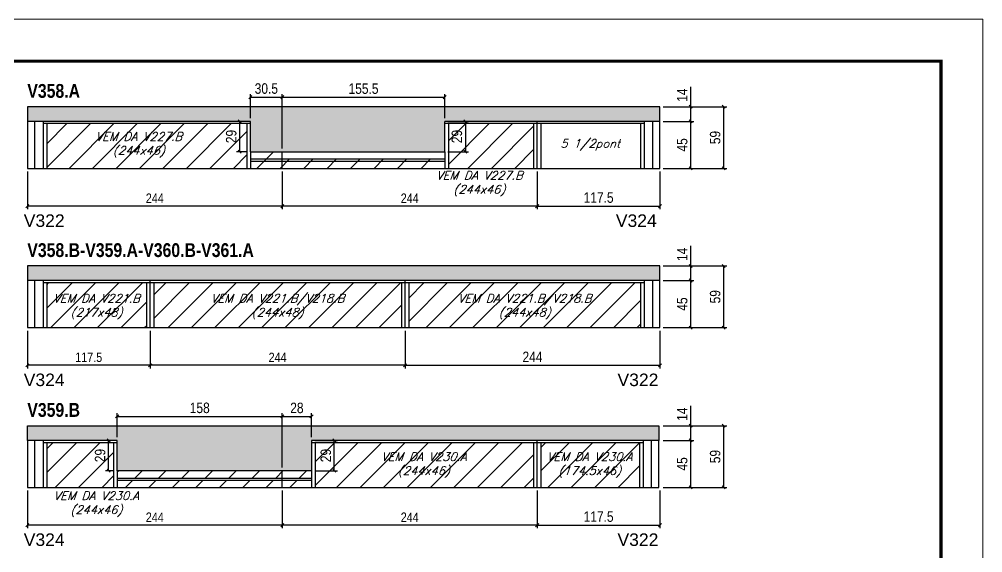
# Model space of a CAD drawing. Extents: x 2603 to 22413, y 1253 to 30260.
# Drawn here: x 13717 to 14639, y 22467 to 22978 of the extents above; entities that cross this region are included whole.
import ezdxf

# ---------------------------------------------------------------- set-up
doc = ezdxf.new("R2010")
doc.units = 0
doc.linetypes.add('DASHED', pattern=[0.75, 0.5, -0.25])
for name, color, linetype in [('5', 5, 'Continuous'), ('COTA', 241, 'Continuous'), ('NOMENCLATURA', 7, 'Continuous'), ('Painéis', 200, 'Continuous'), ('SARR_2.2x7', 40, 'Continuous'), ('SARR_3.5x7', 81, 'Continuous'), ('texto', 7, 'Continuous')]:
    doc.layers.add(name, color=color, linetype=linetype)
for name, color, linetype, lineweight in [('Folhas', 255, 'Continuous', 9), ('Hachura', 251, 'Continuous', 9), ('SARRAFO DE PRESSAO', 251, 'DASHED', 9)]:
    doc.layers.add(name, color=color, linetype=linetype, lineweight=lineweight)
doc.styles.add('COTA TECNICA', font='techl___.ttf', dxfattribs={"height": 10})
doc.styles.add('COTA TECNICA-50', font='techl___.ttf', dxfattribs={"height": 9})
doc.styles.add('Romans', font='romans.shx')
doc.styles.get("Standard").update_dxf_attribs({"font": 'arial.ttf'})
doc.styles.add('TECNICA', font='techb___.ttf', dxfattribs={"height": 10})
doc.dimstyles.new('COTA PAINEL-50', dxfattribs={"dimtxt": 9, "dimasz": 3, "dimexe": 3, "dimexo": 3, "dimgap": 3, "dimtad": 1, "dimdec": 1, "dimzin": 12, "dimdsep": 46, "dimtxsty": 'COTA TECNICA-50', "dimblk1": 'OBLIQUE', "dimblk2": 'OBLIQUE', "dimsah": 1, "dimcen": 0.9, "dimclrd": 4, "dimclre": 4, "dimclrt": 240, "dimadec": 1, "dimazin": 3, "dimtfac": 1, "dimtdec": 1, "dimtmove": 0, "dimatfit": 3, "dimfxl": 1, "dimtolj": 1, "dimtzin": 12, "dimarcsym": 0})
doc.dimstyles.new('PAINEL', dxfattribs={"dimtxt": 10, "dimasz": 3, "dimexe": 3, "dimexo": 3, "dimgap": 3, "dimtad": 1, "dimdec": 1, "dimzin": 12, "dimdsep": 46, "dimtxsty": 'COTA TECNICA', "dimblk1": 'OBLIQUE', "dimblk2": 'OBLIQUE', "dimsah": 1, "dimcen": 0.9, "dimclrd": 4, "dimclre": 4, "dimclrt": 240, "dimadec": 1, "dimazin": 3, "dimtfac": 1, "dimtdec": 1, "dimtmove": 0, "dimatfit": 3, "dimfxl": 1, "dimtolj": 1, "dimtzin": 12, "dimarcsym": 0})

# ---------------------------------------------------------------- blocks, each defined once
blk = doc.blocks.new('9999999999')
at = {"layer": 'Folhas'}
blk.add_lwpolyline([(98138.98, 34190.21), (99623.98, 34190.21), (99623.98, 35240.21), (98138.98, 35240.21)], close=True, dxfattribs=at)
at = {"layer": 'Folhas', "color": 30, "const_width": 3}
blk.add_lwpolyline([(98213.98, 34230.21), (99583.98, 34230.21), (99583.98, 35200.21), (98213.98, 35200.21)], close=True, dxfattribs=at)
blk = doc.blocks.new('_Oblique')
at = {"color": 0, "linetype": 'ByBlock', "lineweight": -2}
blk.add_line((-0.5, -0.5), (0.5, 0.5), dxfattribs=at)
blk = doc.blocks.new('*D129')
at = {"layer": 'COTA', "color": 4, "linetype": 'ByBlock', "lineweight": -2, "transparency": 16777216}
for p, q in [((13968.98, 22832.05), (13968.98, 22795.97)), ((14212.98, 22832.05), (14212.98, 22795.97)), ((14212.98, 22798.97), (13968.98, 22798.97))]:
    blk.add_line(p, q, dxfattribs=at)
at = {"layer": 'Defpoints', "color": 0, "linetype": 'ByBlock', "transparency": 16777216}
for p in [(13968.98, 22835.05), (14212.98, 22835.05), (13968.98, 22798.97)]:
    blk.add_point(p, dxfattribs=at)
at = {"layer": 'COTA', "color": 4, "linetype": 'ByBlock', "lineweight": -2, "transparency": 16777216, "xscale": 3, "yscale": 3, "zscale": 3, "rotation": 180}
blk.add_blockref('_Oblique', (13968.98, 22798.97), dxfattribs=at)
at = {"layer": 'COTA', "color": 4, "linetype": 'ByBlock', "lineweight": -2, "transparency": 16777216, "xscale": 3, "yscale": 3, "zscale": 3}
blk.add_blockref('_Oblique', (14212.98, 22798.97), dxfattribs=at)
at = {"layer": 'COTA', "color": 240, "linetype": 'ByBlock', "transparency": 16777216, "insert": (14090.98, 22806.53), "char_height": 9, "attachment_point": 5, "style": 'COTA TECNICA-50'}
blk.add_mtext('\\A1;244', dxfattribs=at)
blk = doc.blocks.new('*D912')
at = {"layer": 'COTA', "color": 4, "linetype": 'ByBlock', "lineweight": -2, "transparency": 16777216}
for p, q in [((13724.98, 22832.05), (13724.98, 22795.97)), ((13968.98, 22832.05), (13968.98, 22795.97)), ((13968.98, 22798.97), (13724.98, 22798.97))]:
    blk.add_line(p, q, dxfattribs=at)
at = {"layer": 'Defpoints', "color": 0, "linetype": 'ByBlock', "transparency": 16777216}
for p in [(13724.98, 22835.05), (13968.98, 22835.05), (13724.98, 22798.97)]:
    blk.add_point(p, dxfattribs=at)
at = {"layer": 'COTA', "color": 4, "linetype": 'ByBlock', "lineweight": -2, "transparency": 16777216, "xscale": 3, "yscale": 3, "zscale": 3, "rotation": 180}
blk.add_blockref('_Oblique', (13724.98, 22798.97), dxfattribs=at)
at = {"layer": 'COTA', "color": 4, "linetype": 'ByBlock', "lineweight": -2, "transparency": 16777216, "xscale": 3, "yscale": 3, "zscale": 3}
blk.add_blockref('_Oblique', (13968.98, 22798.97), dxfattribs=at)
at = {"layer": 'COTA', "color": 240, "linetype": 'ByBlock', "transparency": 16777216, "insert": (13846.98, 22806.53), "char_height": 9, "attachment_point": 5, "style": 'COTA TECNICA-50'}
blk.add_mtext('\\A1;244', dxfattribs=at)
blk = doc.blocks.new('*D913')
at = {"layer": 'COTA', "color": 4, "linetype": 'ByBlock', "lineweight": -2, "transparency": 16777216}
for p, q in [((14212.98, 22832.05), (14212.98, 22795.97)), ((14330.48, 22832.05), (14330.48, 22795.97)), ((14212.98, 22798.97), (14330.48, 22798.97))]:
    blk.add_line(p, q, dxfattribs=at)
at = {"layer": 'Defpoints', "color": 0, "linetype": 'ByBlock', "transparency": 16777216}
for p in [(14212.98, 22835.05), (14330.48, 22835.05), (14330.48, 22798.97)]:
    blk.add_point(p, dxfattribs=at)
at = {"layer": 'COTA', "color": 4, "linetype": 'ByBlock', "lineweight": -2, "transparency": 16777216, "xscale": 3, "yscale": 3, "zscale": 3, "rotation": 180}
blk.add_blockref('_Oblique', (14212.98, 22798.97), dxfattribs=at)
at = {"layer": 'COTA', "color": 4, "linetype": 'ByBlock', "lineweight": -2, "transparency": 16777216, "xscale": 3, "yscale": 3, "zscale": 3}
blk.add_blockref('_Oblique', (14330.48, 22798.97), dxfattribs=at)
at = {"layer": 'COTA', "color": 240, "linetype": 'ByBlock', "transparency": 16777216, "insert": (14271.73, 22807.08), "char_height": 10, "attachment_point": 5, "style": 'COTA TECNICA'}
blk.add_mtext('\\A1;117.5', dxfattribs=at)
blk = doc.blocks.new('*D914')
at = {"layer": 'COTA', "color": 4, "linetype": 'ByBlock', "lineweight": -2, "transparency": 16777216}
for p, q in [((14333.48, 22894.05), (14394.46, 22894.05)), ((14391.46, 22835.05), (14391.46, 22894.05)), ((14333.48, 22835.05), (14394.46, 22835.05))]:
    blk.add_line(p, q, dxfattribs=at)
at = {"layer": 'Defpoints', "color": 0, "linetype": 'ByBlock', "transparency": 16777216}
for p in [(14330.48, 22894.05), (14391.46, 22894.05), (14330.48, 22835.05)]:
    blk.add_point(p, dxfattribs=at)
at = {"layer": 'COTA', "color": 4, "linetype": 'ByBlock', "lineweight": -2, "transparency": 16777216, "xscale": 3, "yscale": 3, "zscale": 3}
for p, rotation in [((14391.46, 22894.05), 90), ((14391.46, 22835.05), 270)]:
    blk.add_blockref('_Oblique', p, dxfattribs=dict(at, rotation=rotation))
at = {"layer": 'COTA', "color": 240, "linetype": 'ByBlock', "transparency": 16777216, "insert": (14383.33, 22864.55), "char_height": 10, "attachment_point": 5, "rotation": 90, "style": 'COTA TECNICA'}
blk.add_mtext('\\A1;59', dxfattribs=at)
blk = doc.blocks.new('*D915')
at = {"layer": 'COTA', "color": 4, "linetype": 'ByBlock', "lineweight": -2, "transparency": 16777216}
for p, q in [((14333.48, 22880.05), (14362.87, 22880.05)), ((14359.87, 22835.05), (14359.87, 22880.05)), ((14333.48, 22835.05), (14362.87, 22835.05))]:
    blk.add_line(p, q, dxfattribs=at)
at = {"layer": 'Defpoints', "color": 0, "linetype": 'ByBlock', "transparency": 16777216}
for p in [(14330.48, 22880.05), (14359.87, 22880.05), (14330.48, 22835.05)]:
    blk.add_point(p, dxfattribs=at)
at = {"layer": 'COTA', "color": 4, "linetype": 'ByBlock', "lineweight": -2, "transparency": 16777216, "xscale": 3, "yscale": 3, "zscale": 3}
for p, rotation in [((14359.87, 22880.05), 90), ((14359.87, 22835.05), 270)]:
    blk.add_blockref('_Oblique', p, dxfattribs=dict(at, rotation=rotation))
at = {"layer": 'COTA', "color": 240, "linetype": 'ByBlock', "transparency": 16777216, "insert": (14351.76, 22857.55), "char_height": 10, "attachment_point": 5, "rotation": 90, "style": 'COTA TECNICA'}
blk.add_mtext('\\A1;45', dxfattribs=at)
blk = doc.blocks.new('*D916')
at = {"layer": 'COTA', "color": 4, "linetype": 'ByBlock', "lineweight": -2, "transparency": 16777216}
for p, q in [((14359.87, 22894.05), (14359.87, 22913.17)), ((14333.48, 22894.05), (14362.87, 22894.05)), ((14359.87, 22880.05), (14359.87, 22894.05)), ((14333.48, 22880.05), (14362.87, 22880.05))]:
    blk.add_line(p, q, dxfattribs=at)
at = {"layer": 'Defpoints', "color": 0, "linetype": 'ByBlock', "transparency": 16777216}
for p in [(14330.48, 22894.05), (14359.87, 22894.05), (14330.48, 22880.05)]:
    blk.add_point(p, dxfattribs=at)
at = {"layer": 'COTA', "color": 4, "linetype": 'ByBlock', "lineweight": -2, "transparency": 16777216, "xscale": 3, "yscale": 3, "zscale": 3}
for p, rotation in [((14359.87, 22894.05), 90), ((14359.87, 22880.05), 270)]:
    blk.add_blockref('_Oblique', p, dxfattribs=dict(at, rotation=rotation))
at = {"layer": 'COTA', "color": 240, "linetype": 'ByBlock', "transparency": 16777216, "insert": (14351.8, 22905.11), "char_height": 10, "attachment_point": 5, "rotation": 90, "style": 'COTA TECNICA'}
blk.add_mtext('\\A1;14', dxfattribs=at)
blk = doc.blocks.new('*D917')
at = {"layer": 'COTA', "color": 4, "linetype": 'ByBlock', "lineweight": -2, "transparency": 16777216}
for p, q in [((13938.48, 22883.05), (13938.48, 22906.18)), ((13968.98, 22854.05), (13968.98, 22906.18)), ((13938.48, 22903.18), (13968.98, 22903.18))]:
    blk.add_line(p, q, dxfattribs=at)
at = {"layer": 'Defpoints', "color": 0, "linetype": 'ByBlock', "transparency": 16777216}
for p in [(13968.98, 22903.18), (13938.48, 22880.05), (13968.98, 22851.05)]:
    blk.add_point(p, dxfattribs=at)
at = {"layer": 'COTA', "color": 4, "linetype": 'ByBlock', "lineweight": -2, "transparency": 16777216, "xscale": 3, "yscale": 3, "zscale": 3, "rotation": 180}
blk.add_blockref('_Oblique', (13938.48, 22903.18), dxfattribs=at)
at = {"layer": 'COTA', "color": 4, "linetype": 'ByBlock', "lineweight": -2, "transparency": 16777216, "xscale": 3, "yscale": 3, "zscale": 3}
blk.add_blockref('_Oblique', (13968.98, 22903.18), dxfattribs=at)
at = {"layer": 'COTA', "color": 240, "linetype": 'ByBlock', "transparency": 16777216, "insert": (13953.73, 22911.4), "char_height": 10, "attachment_point": 5, "style": 'COTA TECNICA'}
blk.add_mtext('\\A1;30.5', dxfattribs=at)
blk = doc.blocks.new('*D918')
at = {"layer": 'COTA', "color": 4, "linetype": 'ByBlock', "lineweight": -2, "transparency": 16777216}
for p, q in [((13968.98, 22854.05), (13968.98, 22906.18)), ((14124.48, 22883.05), (14124.48, 22906.18)), ((13968.98, 22903.18), (14124.48, 22903.18))]:
    blk.add_line(p, q, dxfattribs=at)
at = {"layer": 'Defpoints', "color": 0, "linetype": 'ByBlock', "transparency": 16777216}
for p in [(14124.48, 22903.18), (14124.48, 22880.05), (13968.98, 22851.05)]:
    blk.add_point(p, dxfattribs=at)
at = {"layer": 'COTA', "color": 4, "linetype": 'ByBlock', "lineweight": -2, "transparency": 16777216, "xscale": 3, "yscale": 3, "zscale": 3, "rotation": 180}
blk.add_blockref('_Oblique', (13968.98, 22903.18), dxfattribs=at)
at = {"layer": 'COTA', "color": 4, "linetype": 'ByBlock', "lineweight": -2, "transparency": 16777216, "xscale": 3, "yscale": 3, "zscale": 3}
blk.add_blockref('_Oblique', (14124.48, 22903.18), dxfattribs=at)
at = {"layer": 'COTA', "color": 240, "linetype": 'ByBlock', "transparency": 16777216, "insert": (14046.73, 22911.29), "char_height": 10, "attachment_point": 5, "style": 'COTA TECNICA'}
blk.add_mtext('\\A1;155.5', dxfattribs=at)
blk = doc.blocks.new('*D919')
at = {"layer": 'COTA', "color": 4, "linetype": 'ByBlock', "lineweight": -2, "transparency": 16777216}
for p, q in [((13935.48, 22880.05), (13925.25, 22880.05)), ((13928.25, 22851.05), (13928.25, 22880.05)), ((13935.48, 22851.05), (13925.25, 22851.05))]:
    blk.add_line(p, q, dxfattribs=at)
at = {"layer": 'Defpoints', "color": 0, "linetype": 'ByBlock', "transparency": 16777216}
for p in [(13928.25, 22880.05), (13938.48, 22880.05), (13938.48, 22851.05)]:
    blk.add_point(p, dxfattribs=at)
at = {"layer": 'COTA', "color": 4, "linetype": 'ByBlock', "lineweight": -2, "transparency": 16777216, "xscale": 3, "yscale": 3, "zscale": 3}
for p, rotation in [((13928.25, 22880.05), 90), ((13928.25, 22851.05), 270)]:
    blk.add_blockref('_Oblique', p, dxfattribs=dict(at, rotation=rotation))
at = {"layer": 'COTA', "color": 240, "linetype": 'ByBlock', "transparency": 16777216, "insert": (13920.16, 22865.55), "char_height": 10, "attachment_point": 5, "rotation": 90, "style": 'COTA TECNICA'}
blk.add_mtext('\\A1;29', dxfattribs=at)
blk = doc.blocks.new('*D920')
at = {"layer": 'COTA', "color": 4, "linetype": 'ByBlock', "lineweight": -2, "transparency": 16777216}
for p, q in [((14127.48, 22880.05), (14147.2, 22880.05)), ((14144.2, 22880.05), (14144.2, 22851.05)), ((14127.48, 22851.05), (14147.2, 22851.05))]:
    blk.add_line(p, q, dxfattribs=at)
at = {"layer": 'Defpoints', "color": 0, "linetype": 'ByBlock', "transparency": 16777216}
for p in [(14124.48, 22880.05), (14124.48, 22851.05), (14144.2, 22851.05)]:
    blk.add_point(p, dxfattribs=at)
at = {"layer": 'COTA', "color": 4, "linetype": 'ByBlock', "lineweight": -2, "transparency": 16777216, "xscale": 3, "yscale": 3, "zscale": 3}
for p, rotation in [((14144.2, 22880.05), 90), ((14144.2, 22851.05), 270)]:
    blk.add_blockref('_Oblique', p, dxfattribs=dict(at, rotation=rotation))
at = {"layer": 'COTA', "color": 240, "linetype": 'ByBlock', "transparency": 16777216, "insert": (14136.11, 22865.55), "char_height": 10, "attachment_point": 5, "rotation": 90, "style": 'COTA TECNICA'}
blk.add_mtext('\\A1;29', dxfattribs=at)
blk = doc.blocks.new('*D120')
at = {"layer": 'COTA', "color": 4, "linetype": 'ByBlock', "lineweight": -2, "transparency": 16777216}
for p, q in [((13842.48, 22679.74), (13842.48, 22643.65)), ((14086.48, 22679.74), (14086.48, 22643.65)), ((14086.48, 22646.65), (13842.48, 22646.65))]:
    blk.add_line(p, q, dxfattribs=at)
at = {"layer": 'Defpoints', "color": 0, "linetype": 'ByBlock', "transparency": 16777216}
for p in [(13842.48, 22682.74), (14086.48, 22682.74), (13842.48, 22646.65)]:
    blk.add_point(p, dxfattribs=at)
at = {"layer": 'COTA', "color": 4, "linetype": 'ByBlock', "lineweight": -2, "transparency": 16777216, "xscale": 3, "yscale": 3, "zscale": 3, "rotation": 180}
blk.add_blockref('_Oblique', (13842.48, 22646.65), dxfattribs=at)
at = {"layer": 'COTA', "color": 4, "linetype": 'ByBlock', "lineweight": -2, "transparency": 16777216, "xscale": 3, "yscale": 3, "zscale": 3}
blk.add_blockref('_Oblique', (14086.48, 22646.65), dxfattribs=at)
at = {"layer": 'COTA', "color": 240, "linetype": 'ByBlock', "transparency": 16777216, "insert": (13964.48, 22654.22), "char_height": 9, "attachment_point": 5, "style": 'COTA TECNICA-50'}
blk.add_mtext('\\A1;244', dxfattribs=at)
blk = doc.blocks.new('*D921')
at = {"layer": 'COTA', "color": 4, "linetype": 'ByBlock', "lineweight": -2, "transparency": 16777216}
for p, q in [((13724.98, 22679.74), (13724.98, 22643.65)), ((13842.48, 22679.74), (13842.48, 22643.65)), ((13842.48, 22646.65), (13724.98, 22646.65))]:
    blk.add_line(p, q, dxfattribs=at)
at = {"layer": 'Defpoints', "color": 0, "linetype": 'ByBlock', "transparency": 16777216}
for p in [(13724.98, 22682.74), (13842.48, 22682.74), (13724.98, 22646.65)]:
    blk.add_point(p, dxfattribs=at)
at = {"layer": 'COTA', "color": 4, "linetype": 'ByBlock', "lineweight": -2, "transparency": 16777216, "xscale": 3, "yscale": 3, "zscale": 3, "rotation": 180}
blk.add_blockref('_Oblique', (13724.98, 22646.65), dxfattribs=at)
at = {"layer": 'COTA', "color": 4, "linetype": 'ByBlock', "lineweight": -2, "transparency": 16777216, "xscale": 3, "yscale": 3, "zscale": 3}
blk.add_blockref('_Oblique', (13842.48, 22646.65), dxfattribs=at)
at = {"layer": 'COTA', "color": 240, "linetype": 'ByBlock', "transparency": 16777216, "insert": (13783.73, 22654.25), "char_height": 9, "attachment_point": 5, "style": 'COTA TECNICA-50'}
blk.add_mtext('\\A1;117.5', dxfattribs=at)
blk = doc.blocks.new('*D922')
at = {"layer": 'COTA', "color": 4, "linetype": 'ByBlock', "lineweight": -2, "transparency": 16777216}
for p, q in [((14086.48, 22679.74), (14086.48, 22643.65)), ((14330.48, 22679.74), (14330.48, 22643.65)), ((14086.48, 22646.65), (14330.48, 22646.65))]:
    blk.add_line(p, q, dxfattribs=at)
at = {"layer": 'Defpoints', "color": 0, "linetype": 'ByBlock', "transparency": 16777216}
for p in [(14086.48, 22682.74), (14330.48, 22682.74), (14330.48, 22646.65)]:
    blk.add_point(p, dxfattribs=at)
at = {"layer": 'COTA', "color": 4, "linetype": 'ByBlock', "lineweight": -2, "transparency": 16777216, "xscale": 3, "yscale": 3, "zscale": 3, "rotation": 180}
blk.add_blockref('_Oblique', (14086.48, 22646.65), dxfattribs=at)
at = {"layer": 'COTA', "color": 4, "linetype": 'ByBlock', "lineweight": -2, "transparency": 16777216, "xscale": 3, "yscale": 3, "zscale": 3}
blk.add_blockref('_Oblique', (14330.48, 22646.65), dxfattribs=at)
at = {"layer": 'COTA', "color": 240, "linetype": 'ByBlock', "transparency": 16777216, "insert": (14208.48, 22654.72), "char_height": 10, "attachment_point": 5, "style": 'COTA TECNICA'}
blk.add_mtext('\\A1;244', dxfattribs=at)
blk = doc.blocks.new('*D923')
at = {"layer": 'COTA', "color": 4, "linetype": 'ByBlock', "lineweight": -2, "transparency": 16777216}
for p, q in [((14333.48, 22741.74), (14394.46, 22741.74)), ((14391.46, 22682.74), (14391.46, 22741.74)), ((14333.48, 22682.74), (14394.46, 22682.74))]:
    blk.add_line(p, q, dxfattribs=at)
at = {"layer": 'Defpoints', "color": 0, "linetype": 'ByBlock', "transparency": 16777216}
for p in [(14330.48, 22741.74), (14391.46, 22741.74), (14330.48, 22682.74)]:
    blk.add_point(p, dxfattribs=at)
at = {"layer": 'COTA', "color": 4, "linetype": 'ByBlock', "lineweight": -2, "transparency": 16777216, "xscale": 3, "yscale": 3, "zscale": 3}
for p, rotation in [((14391.46, 22741.74), 90), ((14391.46, 22682.74), 270)]:
    blk.add_blockref('_Oblique', p, dxfattribs=dict(at, rotation=rotation))
at = {"layer": 'COTA', "color": 240, "linetype": 'ByBlock', "transparency": 16777216, "insert": (14383.33, 22712.24), "char_height": 10, "attachment_point": 5, "rotation": 90, "style": 'COTA TECNICA'}
blk.add_mtext('\\A1;59', dxfattribs=at)
blk = doc.blocks.new('*D924')
at = {"layer": 'COTA', "color": 4, "linetype": 'ByBlock', "lineweight": -2, "transparency": 16777216}
for p, q in [((14333.48, 22727.74), (14362.87, 22727.74)), ((14359.87, 22682.74), (14359.87, 22727.74)), ((14333.48, 22682.74), (14362.87, 22682.74))]:
    blk.add_line(p, q, dxfattribs=at)
at = {"layer": 'Defpoints', "color": 0, "linetype": 'ByBlock', "transparency": 16777216}
for p in [(14330.48, 22727.74), (14359.87, 22727.74), (14330.48, 22682.74)]:
    blk.add_point(p, dxfattribs=at)
at = {"layer": 'COTA', "color": 4, "linetype": 'ByBlock', "lineweight": -2, "transparency": 16777216, "xscale": 3, "yscale": 3, "zscale": 3}
for p, rotation in [((14359.87, 22727.74), 90), ((14359.87, 22682.74), 270)]:
    blk.add_blockref('_Oblique', p, dxfattribs=dict(at, rotation=rotation))
at = {"layer": 'COTA', "color": 240, "linetype": 'ByBlock', "transparency": 16777216, "insert": (14351.76, 22705.24), "char_height": 10, "attachment_point": 5, "rotation": 90, "style": 'COTA TECNICA'}
blk.add_mtext('\\A1;45', dxfattribs=at)
blk = doc.blocks.new('*D925')
at = {"layer": 'COTA', "color": 4, "linetype": 'ByBlock', "lineweight": -2, "transparency": 16777216}
for p, q in [((14359.87, 22741.74), (14359.87, 22760.86)), ((14333.48, 22741.74), (14362.87, 22741.74)), ((14359.87, 22727.74), (14359.87, 22741.74)), ((14333.48, 22727.74), (14362.87, 22727.74))]:
    blk.add_line(p, q, dxfattribs=at)
at = {"layer": 'Defpoints', "color": 0, "linetype": 'ByBlock', "transparency": 16777216}
for p in [(14330.48, 22741.74), (14359.87, 22741.74), (14330.48, 22727.74)]:
    blk.add_point(p, dxfattribs=at)
at = {"layer": 'COTA', "color": 4, "linetype": 'ByBlock', "lineweight": -2, "transparency": 16777216, "xscale": 3, "yscale": 3, "zscale": 3}
for p, rotation in [((14359.87, 22741.74), 90), ((14359.87, 22727.74), 270)]:
    blk.add_blockref('_Oblique', p, dxfattribs=dict(at, rotation=rotation))
at = {"layer": 'COTA', "color": 240, "linetype": 'ByBlock', "transparency": 16777216, "insert": (14351.8, 22752.8), "char_height": 10, "attachment_point": 5, "rotation": 90, "style": 'COTA TECNICA'}
blk.add_mtext('\\A1;14', dxfattribs=at)
blk = doc.blocks.new('*D69')
at = {"layer": 'COTA', "color": 4, "linetype": 'ByBlock', "lineweight": -2, "transparency": 16777216}
for p, q in [((13968.98, 22526.81), (13968.98, 22490.72)), ((14212.98, 22526.81), (14212.98, 22490.72)), ((14212.98, 22493.72), (13968.98, 22493.72))]:
    blk.add_line(p, q, dxfattribs=at)
at = {"layer": 'Defpoints', "color": 0, "linetype": 'ByBlock', "transparency": 16777216}
for p in [(13968.98, 22529.81), (14212.98, 22529.81), (13968.98, 22493.72)]:
    blk.add_point(p, dxfattribs=at)
at = {"layer": 'COTA', "color": 4, "linetype": 'ByBlock', "lineweight": -2, "transparency": 16777216, "xscale": 3, "yscale": 3, "zscale": 3, "rotation": 180}
blk.add_blockref('_Oblique', (13968.98, 22493.72), dxfattribs=at)
at = {"layer": 'COTA', "color": 4, "linetype": 'ByBlock', "lineweight": -2, "transparency": 16777216, "xscale": 3, "yscale": 3, "zscale": 3}
blk.add_blockref('_Oblique', (14212.98, 22493.72), dxfattribs=at)
at = {"layer": 'COTA', "color": 240, "linetype": 'ByBlock', "transparency": 16777216, "insert": (14090.98, 22501.29), "char_height": 9, "attachment_point": 5, "style": 'COTA TECNICA-50'}
blk.add_mtext('\\A1;244', dxfattribs=at)
blk = doc.blocks.new('*D70')
at = {"layer": 'COTA', "color": 4, "linetype": 'ByBlock', "lineweight": -2, "transparency": 16777216}
for p, q in [((13724.98, 22526.81), (13724.98, 22490.72)), ((13968.98, 22526.81), (13968.98, 22490.72)), ((13968.98, 22493.72), (13724.98, 22493.72))]:
    blk.add_line(p, q, dxfattribs=at)
at = {"layer": 'Defpoints', "color": 0, "linetype": 'ByBlock', "transparency": 16777216}
for p in [(13724.98, 22529.81), (13968.98, 22529.81), (13724.98, 22493.72)]:
    blk.add_point(p, dxfattribs=at)
at = {"layer": 'COTA', "color": 4, "linetype": 'ByBlock', "lineweight": -2, "transparency": 16777216, "xscale": 3, "yscale": 3, "zscale": 3, "rotation": 180}
blk.add_blockref('_Oblique', (13724.98, 22493.72), dxfattribs=at)
at = {"layer": 'COTA', "color": 4, "linetype": 'ByBlock', "lineweight": -2, "transparency": 16777216, "xscale": 3, "yscale": 3, "zscale": 3}
blk.add_blockref('_Oblique', (13968.98, 22493.72), dxfattribs=at)
at = {"layer": 'COTA', "color": 240, "linetype": 'ByBlock', "transparency": 16777216, "insert": (13846.98, 22501.29), "char_height": 9, "attachment_point": 5, "style": 'COTA TECNICA-50'}
blk.add_mtext('\\A1;244', dxfattribs=at)
blk = doc.blocks.new('*D71')
at = {"layer": 'COTA', "color": 4, "linetype": 'ByBlock', "lineweight": -2, "transparency": 16777216}
for p, q in [((14212.98, 22526.81), (14212.98, 22490.72)), ((14330.48, 22526.81), (14330.48, 22490.72)), ((14212.98, 22493.72), (14330.48, 22493.72))]:
    blk.add_line(p, q, dxfattribs=at)
at = {"layer": 'Defpoints', "color": 0, "linetype": 'ByBlock', "transparency": 16777216}
for p in [(14212.98, 22529.81), (14330.48, 22529.81), (14330.48, 22493.72)]:
    blk.add_point(p, dxfattribs=at)
at = {"layer": 'COTA', "color": 4, "linetype": 'ByBlock', "lineweight": -2, "transparency": 16777216, "xscale": 3, "yscale": 3, "zscale": 3, "rotation": 180}
blk.add_blockref('_Oblique', (14212.98, 22493.72), dxfattribs=at)
at = {"layer": 'COTA', "color": 4, "linetype": 'ByBlock', "lineweight": -2, "transparency": 16777216, "xscale": 3, "yscale": 3, "zscale": 3}
blk.add_blockref('_Oblique', (14330.48, 22493.72), dxfattribs=at)
at = {"layer": 'COTA', "color": 240, "linetype": 'ByBlock', "transparency": 16777216, "insert": (14271.73, 22501.83), "char_height": 10, "attachment_point": 5, "style": 'COTA TECNICA'}
blk.add_mtext('\\A1;117.5', dxfattribs=at)
blk = doc.blocks.new('*D72')
at = {"layer": 'COTA', "color": 4, "linetype": 'ByBlock', "lineweight": -2, "transparency": 16777216}
for p, q in [((14333.48, 22588.81), (14394.46, 22588.81)), ((14391.46, 22529.81), (14391.46, 22588.81)), ((14333.48, 22529.81), (14394.46, 22529.81))]:
    blk.add_line(p, q, dxfattribs=at)
at = {"layer": 'Defpoints', "color": 0, "linetype": 'ByBlock', "transparency": 16777216}
for p in [(14330.48, 22588.81), (14391.46, 22588.81), (14330.48, 22529.81)]:
    blk.add_point(p, dxfattribs=at)
at = {"layer": 'COTA', "color": 4, "linetype": 'ByBlock', "lineweight": -2, "transparency": 16777216, "xscale": 3, "yscale": 3, "zscale": 3}
for p, rotation in [((14391.46, 22588.81), 90), ((14391.46, 22529.81), 270)]:
    blk.add_blockref('_Oblique', p, dxfattribs=dict(at, rotation=rotation))
at = {"layer": 'COTA', "color": 240, "linetype": 'ByBlock', "transparency": 16777216, "insert": (14383.33, 22559.31), "char_height": 10, "attachment_point": 5, "rotation": 90, "style": 'COTA TECNICA'}
blk.add_mtext('\\A1;59', dxfattribs=at)
blk = doc.blocks.new('*D73')
at = {"layer": 'COTA', "color": 4, "linetype": 'ByBlock', "lineweight": -2, "transparency": 16777216}
for p, q in [((14333.48, 22574.81), (14362.87, 22574.81)), ((14359.87, 22529.81), (14359.87, 22574.81)), ((14333.48, 22529.81), (14362.87, 22529.81))]:
    blk.add_line(p, q, dxfattribs=at)
at = {"layer": 'Defpoints', "color": 0, "linetype": 'ByBlock', "transparency": 16777216}
for p in [(14330.48, 22574.81), (14359.87, 22574.81), (14330.48, 22529.81)]:
    blk.add_point(p, dxfattribs=at)
at = {"layer": 'COTA', "color": 4, "linetype": 'ByBlock', "lineweight": -2, "transparency": 16777216, "xscale": 3, "yscale": 3, "zscale": 3}
for p, rotation in [((14359.87, 22574.81), 90), ((14359.87, 22529.81), 270)]:
    blk.add_blockref('_Oblique', p, dxfattribs=dict(at, rotation=rotation))
at = {"layer": 'COTA', "color": 240, "linetype": 'ByBlock', "transparency": 16777216, "insert": (14351.76, 22552.31), "char_height": 10, "attachment_point": 5, "rotation": 90, "style": 'COTA TECNICA'}
blk.add_mtext('\\A1;45', dxfattribs=at)
blk = doc.blocks.new('*D74')
at = {"layer": 'COTA', "color": 4, "linetype": 'ByBlock', "lineweight": -2, "transparency": 16777216}
for p, q in [((14359.87, 22588.81), (14359.87, 22607.93)), ((14333.48, 22588.81), (14362.87, 22588.81)), ((14359.87, 22574.81), (14359.87, 22588.81)), ((14333.48, 22574.81), (14362.87, 22574.81))]:
    blk.add_line(p, q, dxfattribs=at)
at = {"layer": 'Defpoints', "color": 0, "linetype": 'ByBlock', "transparency": 16777216}
for p in [(14330.48, 22588.81), (14359.87, 22588.81), (14330.48, 22574.81)]:
    blk.add_point(p, dxfattribs=at)
at = {"layer": 'COTA', "color": 4, "linetype": 'ByBlock', "lineweight": -2, "transparency": 16777216, "xscale": 3, "yscale": 3, "zscale": 3}
for p, rotation in [((14359.87, 22588.81), 90), ((14359.87, 22574.81), 270)]:
    blk.add_blockref('_Oblique', p, dxfattribs=dict(at, rotation=rotation))
at = {"layer": 'COTA', "color": 240, "linetype": 'ByBlock', "transparency": 16777216, "insert": (14351.8, 22599.87), "char_height": 10, "attachment_point": 5, "rotation": 90, "style": 'COTA TECNICA'}
blk.add_mtext('\\A1;14', dxfattribs=at)
blk = doc.blocks.new('*D815')
at = {"layer": 'COTA', "color": 4, "linetype": 'ByBlock', "lineweight": -2, "transparency": 16777216}
for p, q in [((13807.98, 22574.81), (13799.74, 22574.81)), ((13802.74, 22545.81), (13802.74, 22574.81)), ((13807.98, 22545.81), (13799.74, 22545.81))]:
    blk.add_line(p, q, dxfattribs=at)
at = {"layer": 'Defpoints', "color": 0, "linetype": 'ByBlock', "transparency": 16777216}
for p in [(13802.74, 22574.81), (13810.98, 22574.81), (13810.98, 22545.81)]:
    blk.add_point(p, dxfattribs=at)
at = {"layer": 'COTA', "color": 4, "linetype": 'ByBlock', "lineweight": -2, "transparency": 16777216, "xscale": 3, "yscale": 3, "zscale": 3}
for p, rotation in [((13802.74, 22574.81), 90), ((13802.74, 22545.81), 270)]:
    blk.add_blockref('_Oblique', p, dxfattribs=dict(at, rotation=rotation))
at = {"layer": 'COTA', "color": 240, "linetype": 'ByBlock', "transparency": 16777216, "insert": (13794.65, 22560.31), "char_height": 10, "attachment_point": 5, "rotation": 90, "style": 'COTA TECNICA'}
blk.add_mtext('\\A1;29', dxfattribs=at)
blk = doc.blocks.new('*D816')
at = {"layer": 'COTA', "color": 4, "linetype": 'ByBlock', "lineweight": -2, "transparency": 16777216}
for p, q in [((13999.98, 22574.81), (14021.76, 22574.81)), ((14018.76, 22545.81), (14018.76, 22574.81)), ((13999.98, 22545.81), (14021.76, 22545.81))]:
    blk.add_line(p, q, dxfattribs=at)
at = {"layer": 'Defpoints', "color": 0, "linetype": 'ByBlock', "transparency": 16777216}
for p in [(13996.98, 22574.81), (14018.76, 22574.81), (13996.98, 22545.81)]:
    blk.add_point(p, dxfattribs=at)
at = {"layer": 'COTA', "color": 4, "linetype": 'ByBlock', "lineweight": -2, "transparency": 16777216, "xscale": 3, "yscale": 3, "zscale": 3}
for p, rotation in [((14018.76, 22574.81), 90), ((14018.76, 22545.81), 270)]:
    blk.add_blockref('_Oblique', p, dxfattribs=dict(at, rotation=rotation))
at = {"layer": 'COTA', "color": 240, "linetype": 'ByBlock', "transparency": 16777216, "insert": (14010.68, 22560.31), "char_height": 10, "attachment_point": 5, "rotation": 90, "style": 'COTA TECNICA'}
blk.add_mtext('\\A1;29', dxfattribs=at)
blk = doc.blocks.new('*D817')
at = {"layer": 'COTA', "color": 4, "linetype": 'ByBlock', "lineweight": -2, "transparency": 16777216}
for p, q in [((13810.98, 22577.81), (13810.98, 22600.75)), ((13810.98, 22597.75), (13968.98, 22597.75)), ((13968.98, 22548.81), (13968.98, 22600.75))]:
    blk.add_line(p, q, dxfattribs=at)
at = {"layer": 'Defpoints', "color": 0, "linetype": 'ByBlock', "transparency": 16777216}
for p in [(13968.98, 22597.75), (13810.98, 22574.81), (13968.98, 22545.81)]:
    blk.add_point(p, dxfattribs=at)
at = {"layer": 'COTA', "color": 4, "linetype": 'ByBlock', "lineweight": -2, "transparency": 16777216, "xscale": 3, "yscale": 3, "zscale": 3, "rotation": 180}
blk.add_blockref('_Oblique', (13810.98, 22597.75), dxfattribs=at)
at = {"layer": 'COTA', "color": 4, "linetype": 'ByBlock', "lineweight": -2, "transparency": 16777216, "xscale": 3, "yscale": 3, "zscale": 3}
blk.add_blockref('_Oblique', (13968.98, 22597.75), dxfattribs=at)
at = {"layer": 'COTA', "color": 240, "linetype": 'ByBlock', "transparency": 16777216, "insert": (13889.98, 22605.88), "char_height": 10, "attachment_point": 5, "style": 'COTA TECNICA'}
blk.add_mtext('\\A1;158', dxfattribs=at)
blk = doc.blocks.new('*D75')
at = {"layer": 'COTA', "color": 4, "linetype": 'ByBlock', "lineweight": -2, "transparency": 16777216}
for p, q in [((13968.98, 22548.81), (13968.98, 22600.75)), ((13968.98, 22597.75), (13996.98, 22597.75)), ((13996.98, 22577.81), (13996.98, 22600.75))]:
    blk.add_line(p, q, dxfattribs=at)
at = {"layer": 'Defpoints', "color": 0, "linetype": 'ByBlock', "transparency": 16777216}
for p in [(13996.98, 22597.75), (13996.98, 22574.81), (13968.98, 22545.81)]:
    blk.add_point(p, dxfattribs=at)
at = {"layer": 'COTA', "color": 4, "linetype": 'ByBlock', "lineweight": -2, "transparency": 16777216, "xscale": 3, "yscale": 3, "zscale": 3, "rotation": 180}
blk.add_blockref('_Oblique', (13968.98, 22597.75), dxfattribs=at)
at = {"layer": 'COTA', "color": 4, "linetype": 'ByBlock', "lineweight": -2, "transparency": 16777216, "xscale": 3, "yscale": 3, "zscale": 3}
blk.add_blockref('_Oblique', (13996.98, 22597.75), dxfattribs=at)
at = {"layer": 'COTA', "color": 240, "linetype": 'ByBlock', "transparency": 16777216, "insert": (13982.98, 22605.84), "char_height": 10, "attachment_point": 5, "style": 'COTA TECNICA'}
blk.add_mtext('\\A1;28', dxfattribs=at)

msp = doc.modelspace()

# ---------------------------------------------------------------- hatches: boundary and pattern name
at = {"layer": 'COTA', "linetype": 'ByBlock'}
h = msp.add_hatch(dxfattribs=at)
h.set_pattern_fill('AR-CONC', color=256, scale=0.03)
h.set_pattern_definition([(50, (-115866.6203, -5369.6335), (5.46554007, -0.47817257), [0.5715, -6.2865]), (355, (-115866.62, -5369.6335), (-1.05730264, 5.73170536), [0.4572, -5.02921753]), (100.4514447, (-115866.165, -5369.6733), (4.40823741, 5.25353256), [0.48570026, -5.34270734]), (46.1842, (-115866.62, -5368.1095), (8.13237123, -1.26126984), [0.85725, -9.42975]), (96.6355576, (-115865.9426, -5368.2146), (7.122124, 7.42278374), [0.7285507, -8.01406824]), (351.184151, (-115866.62, -5368.1095), (7.122124, 7.42278374), [0.685799, -7.54379196]), (21, (-115865.8583, -5368.4905), (4.54843174, -3.06795595), [0.5715, -6.2865]), (326, (-115865.858, -5368.4905), (1.85406085, 5.52563898), [0.4572, -5.0292]), (71.451445, (-115865.479, -5368.746), (6.40249258, 2.45768307), [0.48570026, -5.34269813]), (37.5, (-115866.6203, -5369.6335), (0.092658098, 2.536651166), [0, -4.96824, 0, -5.1054, 0, -5.04825]), (7.5, (-115866.6203, -5369.6335), (2.004589875, 3.005417245), [0, -2.91084, 0, -4.85394, 0, -1.92405]), (327.5, (-115868.3195, -5369.6335), (4.067717855, -0.17186232), [0, -1.905, 0, -5.9436, 0, -7.8867]), (317.5, (-115869.0815, -5369.6335), (4.44387544, 0.76279473), [0, -2.4765, 0, -3.94716, 0, -5.6007])])
h.paths.add_polyline_path([(13724.98, 22894.05), (13724.98, 22880.05), (13938.48, 22880.05), (13938.48, 22851.05), (14124.48, 22851.05), (14124.48, 22880.05), (14330.48, 22880.05), (14330.48, 22894.05)])
h = msp.add_hatch(dxfattribs=at)
h.set_pattern_fill('AR-CONC', color=256, scale=0.03)
h.paths.add_polyline_path([(13724.98, 22741.74), (13724.98, 22727.74), (14330.48, 22727.74), (14330.48, 22741.74)])
h = msp.add_hatch(dxfattribs=at)
h.set_pattern_fill('AR-CONC', color=256, scale=0.03)
h.set_pattern_definition([(50, (-115866.6203, -5358.7213), (5.46554007, -0.47817257), [0.5715, -6.2865]), (355, (-115866.62, -5358.7213), (-1.05730264, 5.73170536), [0.4572, -5.02921753]), (100.4514447, (-115866.165, -5358.761), (4.40823741, 5.25353256), [0.48570026, -5.34270734]), (46.1842, (-115866.62, -5357.197), (8.13237123, -1.26126984), [0.85725, -9.42975]), (96.6355576, (-115865.9426, -5357.302), (7.122124, 7.42278374), [0.7285507, -8.01406824]), (351.184151, (-115866.62, -5357.197), (7.122124, 7.42278374), [0.685799, -7.54379196]), (21, (-115865.8583, -5357.5783), (4.54843174, -3.06795595), [0.5715, -6.2865]), (326, (-115865.858, -5357.5783), (1.85406085, 5.52563898), [0.4572, -5.0292]), (71.451445, (-115865.479, -5357.834), (6.40249258, 2.45768307), [0.48570026, -5.34269813]), (37.5, (-115866.6203, -5358.7213), (0.092658098, 2.536651166), [0, -4.96824, 0, -5.1054, 0, -5.04825]), (7.5, (-115866.6203, -5358.7213), (2.004589875, 3.005417245), [0, -2.91084, 0, -4.85394, 0, -1.92405]), (327.5, (-115868.3195, -5358.7213), (4.067717855, -0.17186232), [0, -1.905, 0, -5.9436, 0, -7.8867]), (317.5, (-115869.0815, -5358.7213), (4.44387544, 0.76279473), [0, -2.4765, 0, -3.94716, 0, -5.6007])])
h.paths.add_polyline_path([(13996.98, 22545.81), (13996.98, 22574.81), (14329.48, 22574.81), (14329.48, 22588.81), (13724.98, 22588.81), (13724.98, 22574.81), (13810.98, 22574.81), (13810.98, 22545.81)])
at = {"layer": 'Hachura', "linetype": 'ByBlock'}
h = msp.add_hatch(dxfattribs=at)
h.set_pattern_fill('ANSI31', color=256, scale=5)
h.paths.add_polyline_path([(13934.98, 22835.05), (13934.98, 22877.85), (13743.48, 22877.85), (13743.48, 22835.05)])
h.paths.add_polyline_path([(13968.98, 22835.05), (13968.98, 22842.05), (13938.48, 22842.05), (13938.48, 22835.05)])
h.paths.add_polyline_path([(13968.98, 22842.05), (13968.98, 22844.05), (13938.48, 22844.05), (13938.48, 22842.05)])
h.paths.add_polyline_path([(13968.98, 22844.05), (13968.98, 22842.05), (14124.48, 22842.05), (14124.48, 22844.05)])
h.paths.add_polyline_path([(13968.98, 22844.05), (13968.98, 22851.05), (13938.48, 22851.05), (13938.48, 22844.05)])
h.paths.add_polyline_path([(14124.48, 22835.05), (14124.48, 22842.05), (13968.98, 22842.05), (13968.98, 22835.05)])
h.paths.add_polyline_path([(14209.48, 22835.05), (14209.48, 22877.85), (14127.98, 22877.85), (14127.98, 22835.05)])
h = msp.add_hatch(dxfattribs=at)
h.set_pattern_fill('ANSI31', color=256, scale=5)
h.paths.add_polyline_path([(13838.98, 22682.74), (13838.98, 22725.54), (13743.48, 22725.54), (13743.48, 22682.74)])
h.paths.add_polyline_path([(14082.98, 22682.74), (14082.98, 22725.54), (13845.98, 22725.54), (13845.98, 22682.74)])
h.paths.add_polyline_path([(14311.98, 22682.74), (14311.98, 22725.54), (14089.98, 22725.54), (14089.98, 22682.74)])
h = msp.add_hatch(dxfattribs=at)
h.set_pattern_fill('ANSI31', color=256, scale=5)
h.paths.add_polyline_path([(13743.48, 22572.61), (13743.48, 22529.81), (13807.48, 22529.81), (13807.48, 22572.61)])
h.paths.add_polyline_path([(13968.98, 22538.81), (13968.98, 22545.81), (13810.98, 22545.81), (13810.98, 22538.81)])
h.paths.add_polyline_path([(13810.98, 22536.81), (13810.98, 22529.81), (13968.98, 22529.81), (13968.98, 22536.81)])
h.paths.add_polyline_path([(13996.98, 22529.81), (13996.98, 22536.81), (13968.98, 22536.81), (13968.98, 22529.81)])
h.paths.add_polyline_path([(13968.98, 22545.81), (13968.98, 22538.81), (13996.98, 22538.81), (13996.98, 22545.81)])
h.paths.add_polyline_path([(14209.48, 22529.81), (14209.48, 22572.61), (14000.48, 22572.61), (14000.48, 22529.81)])
h.paths.add_polyline_path([(14216.48, 22529.81), (14310.98, 22529.81), (14310.98, 22572.61), (14216.48, 22572.61)])

# ---------------------------------------------------------------- linework, layer by layer
at = {"layer": 'COTA', "linetype": 'ByBlock'}
for p, q in [((14330.48, 22894.05), (13724.98, 22894.05)), ((13724.98, 22894.05), (13724.98, 22880.05)), ((14330.48, 22880.05), (14330.48, 22894.05)), ((13938.48, 22851.05), (13938.48, 22835.05)), ((14124.48, 22851.05), (14124.48, 22835.05)), ((14330.48, 22741.74), (13724.98, 22741.74)), ((13724.98, 22741.74), (13724.98, 22727.74)), ((14330.48, 22727.74), (14330.48, 22741.74)), ((14315.48, 22727.74), (14315.48, 22682.74)), ((13724.98, 22574.81), (13724.98, 22588.81)), ((13724.98, 22588.81), (14329.48, 22588.81)), ((14329.48, 22588.81), (14329.48, 22574.81)), ((14314.48, 22574.81), (14314.48, 22529.81)), ((13810.98, 22545.81), (13810.98, 22529.81)), ((13996.98, 22545.81), (13996.98, 22529.81))]:
    msp.add_line(p, q, dxfattribs=at)
at = {"layer": 'Painéis', "linetype": 'Continuous'}
for p, q in [((13724.98, 22880.05), (13724.98, 22835.05)), ((13938.48, 22880.05), (13724.98, 22880.05)), ((13938.48, 22851.05), (13938.48, 22880.05)), ((14330.48, 22880.05), (14124.48, 22880.05)), ((14124.48, 22851.05), (14124.48, 22880.05)), ((14212.98, 22835.05), (14212.98, 22880.05)), ((14330.48, 22835.05), (14330.48, 22880.05)), ((13938.48, 22851.05), (14124.48, 22851.05)), ((13968.98, 22835.05), (13968.98, 22851.05)), ((13724.98, 22835.05), (14330.48, 22835.05)), ((13724.98, 22727.74), (13724.98, 22682.74)), ((14330.48, 22727.74), (13724.98, 22727.74)), ((13842.48, 22682.74), (13842.48, 22727.74)), ((14086.48, 22682.74), (14086.48, 22727.74)), ((14330.48, 22682.74), (14330.48, 22727.74)), ((13724.98, 22682.74), (14330.48, 22682.74)), ((14212.98, 22529.81), (14212.98, 22574.81)), ((13968.98, 22529.81), (13968.98, 22545.81))]:
    msp.add_line(p, q, dxfattribs=at)
msp.add_lwpolyline([(14329.48, 22529.81), (14329.48, 22574.81), (13996.98, 22574.81), (13996.98, 22545.81), (13810.98, 22545.81), (13810.98, 22574.81), (13724.98, 22574.81), (13724.98, 22529.81)], close=True, dxfattribs=at)
at = {"layer": 'SARR_2.2x7', "linetype": 'Continuous'}
for p, q in [((13731.98, 22880.05), (13731.98, 22835.05)), ((14323.48, 22835.05), (14323.48, 22880.05)), ((13938.48, 22877.85), (13739.98, 22877.85)), ((14212.98, 22877.85), (14124.48, 22877.85)), ((14315.48, 22877.85), (14212.98, 22877.85)), ((13938.48, 22844.05), (13968.98, 22844.05)), ((13938.48, 22842.05), (13968.98, 22842.05)), ((13968.98, 22844.05), (14124.48, 22844.05)), ((13968.98, 22842.05), (14124.48, 22842.05)), ((13731.98, 22727.74), (13731.98, 22682.74)), ((13842.48, 22725.54), (13739.98, 22725.54)), ((14086.48, 22725.54), (13842.48, 22725.54)), ((14315.48, 22725.54), (14086.48, 22725.54)), ((14323.48, 22682.74), (14323.48, 22727.74)), ((13731.98, 22574.81), (13731.98, 22529.81)), ((14322.48, 22529.81), (14322.48, 22574.81)), ((13810.98, 22572.61), (13739.98, 22572.61)), ((14211.98, 22572.61), (13996.98, 22572.61)), ((14314.48, 22572.61), (14211.98, 22572.61)), ((13810.98, 22538.81), (13968.98, 22538.81)), ((13810.98, 22536.81), (13968.98, 22536.81)), ((13968.98, 22538.81), (13996.98, 22538.81)), ((13968.98, 22536.81), (13996.98, 22536.81))]:
    msp.add_line(p, q, dxfattribs=at)
at = {"layer": 'SARR_3.5x7'}
for p, q in [((13739.98, 22880.05), (13739.98, 22835.05)), ((14315.48, 22880.05), (14315.48, 22835.05)), ((13743.48, 22877.85), (13743.48, 22835.05)), ((13934.98, 22877.85), (13934.98, 22835.05)), ((14127.98, 22877.85), (14127.98, 22835.05)), ((14209.48, 22877.85), (14209.48, 22835.05)), ((14216.48, 22877.85), (14216.48, 22835.05)), ((14311.98, 22877.85), (14311.98, 22835.05)), ((13739.98, 22727.74), (13739.98, 22682.74)), ((13743.48, 22725.54), (13743.48, 22682.74)), ((13838.98, 22725.54), (13838.98, 22682.74)), ((13845.98, 22725.54), (13845.98, 22682.74)), ((14082.98, 22725.54), (14082.98, 22682.74)), ((14089.98, 22725.54), (14089.98, 22682.74)), ((14311.98, 22725.54), (14311.98, 22682.74)), ((13739.98, 22574.81), (13739.98, 22529.81)), ((13743.48, 22572.61), (13743.48, 22529.81)), ((13807.48, 22572.61), (13807.48, 22529.81)), ((14000.48, 22572.61), (14000.48, 22529.81)), ((14209.48, 22572.61), (14209.48, 22529.81)), ((14216.48, 22572.61), (14216.48, 22529.81)), ((14310.98, 22572.61), (14310.98, 22529.81))]:
    msp.add_line(p, q, dxfattribs=at)

# ---------------------------------------------------------------- block references
at = {"layer": 'SARRAFO DE PRESSAO', "color": 6, "linetype": 'ByBlock'}
msp.add_blockref('9999999999', (-84984.6, -12262.48), dxfattribs=at)

# ---------------------------------------------------------------- texts
at = {"layer": '5', "linetype": 'Continuous'}
for s, p in [('V322', (13721.55, 22779.07)), ('V324', (14288.24, 22779.07)), ('V324', (13721.55, 22626.75)), ('V322', (14289.81, 22626.75)), ('V324', (13721.55, 22473.82)), ('V322', (14289.81, 22473.82))]:
    msp.add_text(s, height=12, rotation=0.00004, dxfattribs=at).set_placement(p)
at = {"layer": 'NOMENCLATURA', "style": 'TECNICA'}
for s, p in [('V358.A', (13724.98, 22902.57)), ('V358.B-V359.A-V360.B-V361.A', (13724.98, 22750.26)), ('V359.B', (13724.98, 22597.33))]:
    msp.add_text(s, height=13.2, dxfattribs=at).set_placement(p)
at = {"layer": 'texto', "color": 2, "char_height": 8, "attachment_point": 5, "style": 'Romans'}
for s, insert in [('{\\Q19;\\C256;VEM DA V227.B\\P(244x46)}', (13831.73, 22857.55)), ('{\\Q19;\\C256;5 1/2pont}', (14263.73, 22857.55)), ('{\\Q19;\\C256;VEM DA V227.B\\P(244x46)}', (14157.58, 22820.32)), ('{\\Q19;\\C256;VEM DA V221.B\\P(217x48)}', (13791.23, 22702.74)), ('{\\Q19;\\C256;VEM DA V221.B/V218.B\\P(244x48)}', (13964.48, 22702.74)), ('{\\Q19;\\C256;VEM DA V221.B/V218.B\\P(244x48)}', (14200.98, 22702.74)), ('{\\Q19;\\C256;VEM DA V230.A\\P(244x46)}', (14104.48, 22551.21)), ('{\\Q19;\\C256;VEM DA V230.A\\P(174.5x46)}', (14263.23, 22551.21)), ('{\\Q19;\\C256;VEM DA V230.A\\P(244x46)}', (13791.06, 22513.82))]:
    msp.add_mtext(s, dxfattribs=dict(at, insert=insert))

# ---------------------------------------------------------------- dimensions: what is measured, and where the dimension line sits
at = {"layer": 'COTA', "linetype": 'ByBlock'}
dim = msp.add_linear_dim(base=(13968.98, 22903.18), p1=(13938.48, 22880.05), p2=(13968.98, 22851.05), dimstyle='PAINEL', dxfattribs=at)
dim.commit()
dim.dimension.update_dxf_attribs({"geometry": '*D917', "text_midpoint": (13953.73, 22903.18), "dimtype": 160})
for base, p1, p2, picture, middle in [((14124.48, 22903.18), (13968.98, 22851.05), (14124.48, 22880.05), '*D918', (14046.73, 22911.29)), ((14330.48, 22798.97), (14212.98, 22835.05), (14330.48, 22835.05), '*D913', (14271.73, 22807.08)), ((14330.48, 22646.65), (14086.48, 22682.74), (14330.48, 22682.74), '*D922', (14208.48, 22654.72)), ((13968.98, 22597.75), (13810.98, 22574.81), (13968.98, 22545.81), '*D817', (13889.98, 22605.88)), ((13996.98, 22597.75), (13968.98, 22545.81), (13996.98, 22574.81), '*D75', (13982.98, 22605.84)), ((14330.48, 22493.72), (14212.98, 22529.81), (14330.48, 22529.81), '*D71', (14271.73, 22501.83))]:
    dim = msp.add_linear_dim(base=base, p1=p1, p2=p2, dimstyle='PAINEL', dxfattribs=at)
    dim.commit()
    dim.dimension.update_dxf_attribs({"geometry": picture, "text_midpoint": middle})
for base, p1, p2, picture, middle in [((14359.87, 22894.05), (14330.48, 22880.05), (14330.48, 22894.05), '*D916', (14351.8, 22905.11)), ((14391.46, 22894.05), (14330.48, 22835.05), (14330.48, 22894.05), '*D914', (14383.33, 22864.55)), ((13928.25, 22880.05), (13938.48, 22851.05), (13938.48, 22880.05), '*D919', (13920.16, 22865.55)), ((14144.2, 22851.05), (14124.48, 22880.05), (14124.48, 22851.05), '*D920', (14136.11, 22865.55)), ((14359.87, 22880.05), (14330.48, 22835.05), (14330.48, 22880.05), '*D915', (14351.76, 22857.55)), ((14359.87, 22741.74), (14330.48, 22727.74), (14330.48, 22741.74), '*D925', (14351.8, 22752.8)), ((14391.46, 22741.74), (14330.48, 22682.74), (14330.48, 22741.74), '*D923', (14383.33, 22712.24)), ((14359.87, 22727.74), (14330.48, 22682.74), (14330.48, 22727.74), '*D924', (14351.76, 22705.24)), ((14359.87, 22588.81), (14330.48, 22574.81), (14330.48, 22588.81), '*D74', (14351.8, 22599.87)), ((14391.46, 22588.81), (14330.48, 22529.81), (14330.48, 22588.81), '*D72', (14383.33, 22559.31)), ((13802.74, 22574.81), (13810.98, 22545.81), (13810.98, 22574.81), '*D815', (13794.65, 22560.31)), ((14018.76, 22574.81), (13996.98, 22545.81), (13996.98, 22574.81), '*D816', (14010.68, 22560.31)), ((14359.87, 22574.81), (14330.48, 22529.81), (14330.48, 22574.81), '*D73', (14351.76, 22552.31))]:
    dim = msp.add_linear_dim(base=base, p1=p1, p2=p2, angle=90, dimstyle='PAINEL', dxfattribs=at)
    dim.commit()
    dim.dimension.update_dxf_attribs({"geometry": picture, "text_midpoint": middle})
for base, p1, p2, picture, middle in [((13724.98, 22798.97), (13968.98, 22835.05), (13724.98, 22835.05), '*D912', (13846.98, 22806.53)), ((13724.98, 22646.65), (13842.48, 22682.74), (13724.98, 22682.74), '*D921', (13783.73, 22654.25)), ((13724.98, 22493.72), (13968.98, 22529.81), (13724.98, 22529.81), '*D70', (13846.98, 22501.29))]:
    dim = msp.add_linear_dim(base=base, p1=p1, p2=p2, angle=180, dimstyle='COTA PAINEL-50', override={"dimarcsym": 1}, dxfattribs=at)
    dim.commit()
    dim.dimension.update_dxf_attribs({"geometry": picture, "text_midpoint": middle})
for base, p1, p2, picture, middle in [((13968.98, 22798.97), (14212.98, 22835.05), (13968.98, 22835.05), '*D129', (14090.98, 22806.53)), ((13842.48, 22646.65), (14086.48, 22682.74), (13842.48, 22682.74), '*D120', (13964.48, 22654.22)), ((13968.98, 22493.72), (14212.98, 22529.81), (13968.98, 22529.81), '*D69', (14090.98, 22501.29))]:
    dim = msp.add_linear_dim(base=base, p1=p1, p2=p2, dimstyle='COTA PAINEL-50', override={"dimarcsym": 1}, dxfattribs=at)
    dim.commit()
    dim.dimension.update_dxf_attribs({"geometry": picture, "text_midpoint": middle})

doc.saveas('drawing.dxf')
